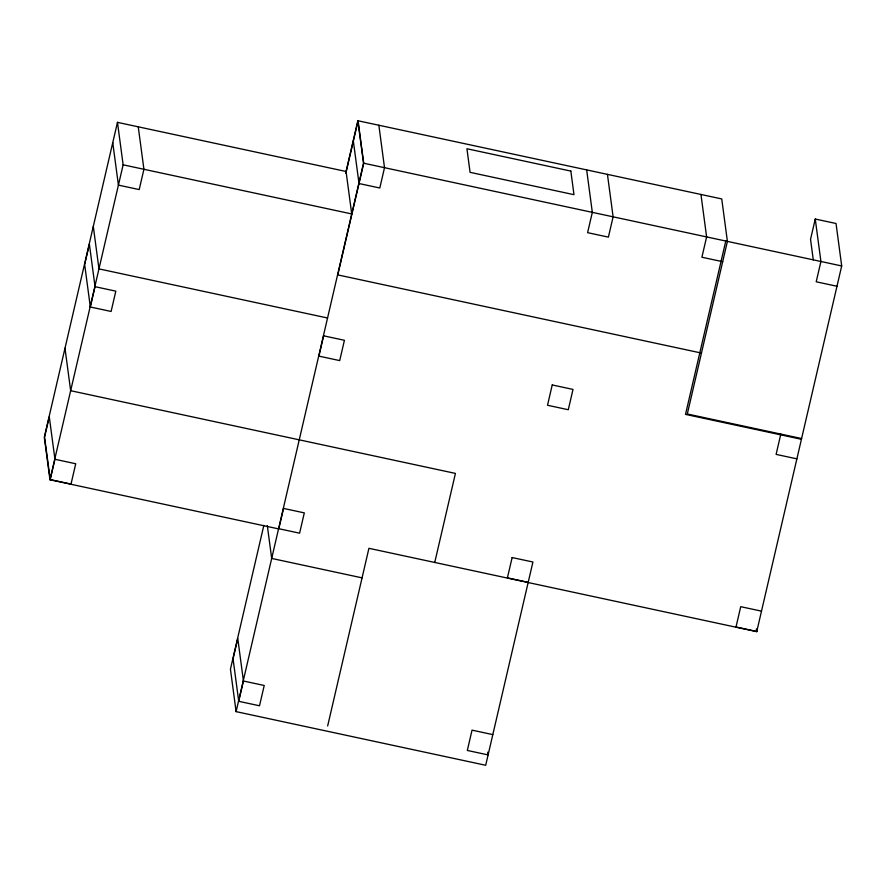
<?xml version="1.0" encoding="UTF-8"?>
<svg xmlns="http://www.w3.org/2000/svg" width="886" height="886" viewBox="0 0 886 886"><rect width="100%" height="100%" fill="white"/><g stroke="black" fill="none" stroke-linecap="round" stroke-linejoin="round"><path stroke-width="1.33" d="M117.473 122.357L123.132 164.818L351.731 213.947L346.061 171.485L117.473 122.357L44.3 437.296L49.97 479.758L278.558 528.887M49.97 479.758L123.132 164.818M50.236 479.592L54.943 459.28L49.284 416.83L44.566 437.13L50.236 479.592L71.013 484.055L75.731 463.755L54.943 459.28M90.328 306.999L95.046 286.687L89.386 244.237L84.668 264.537L90.328 306.999L111.104 311.462L115.822 291.162L95.046 286.687M263.84 525.398L230.438 669.174L236.097 711.635L485.694 765.271L528.145 582.534M346.061 171.485L357.855 120.729L721.736 198.929L727.406 241.391L687.303 413.983L801.597 438.548M345.883 173.246L358.066 120.773L363.736 163.234L337.787 274.904L701.457 353.071M236.097 711.635L363.515 163.179L357.855 120.729M238.722 701.313L243.44 681.013L237.78 638.551L233.062 658.852L238.722 701.313L259.509 705.777L264.227 685.476L243.44 681.013M327.654 725.977L368.93 548.312L756.733 631.663L841.7 265.955L836.03 223.494L815.253 219.03L810.535 239.342L813.282 259.886M434.738 562.455L455.426 473.412L70.658 390.704L64.988 348.253M725.778 241.047L685.509 414.382L801.431 439.29M780.821 434.085L776.103 454.385L796.879 458.859M363.515 163.179L841.7 265.955M722.688 261.702L701.9 257.228L706.618 236.927L700.959 194.466M836.982 286.267L816.205 281.792L820.923 261.492L815.253 219.03M327.554 318.008L98.955 268.879L93.296 226.417M761.506 611.141L740.718 606.677L736.011 626.978L756.788 631.452M362.064 577.86L271.692 558.435L267.306 525.564M492.815 734.605L472.039 730.142L467.321 750.442L488.097 754.916L487.732 752.17M756.367 628.927L756.733 631.663M607.442 174.365L613.112 216.826L608.394 237.127L587.606 232.664L592.324 212.363L586.665 169.902M378.854 125.236L384.513 167.698L379.795 187.998L359.018 183.535L353.348 141.073M138.249 126.82L143.92 169.281L139.202 189.582L118.414 185.119L112.755 142.657M283.542 508.42L278.824 528.72L299.601 533.184L304.319 512.883L283.542 508.42M323.634 335.827L318.916 356.128L339.703 360.591L344.421 340.29L323.634 335.827M512.13 557.549L507.412 577.849L528.2 582.323L532.918 562.012L512.13 557.549M552.233 384.956L547.515 405.256L568.291 409.731L573.009 389.419L552.233 384.956M570.839 171.087L466.933 148.748L470.078 172.338L573.984 194.676L570.839 171.087"/></g></svg>
